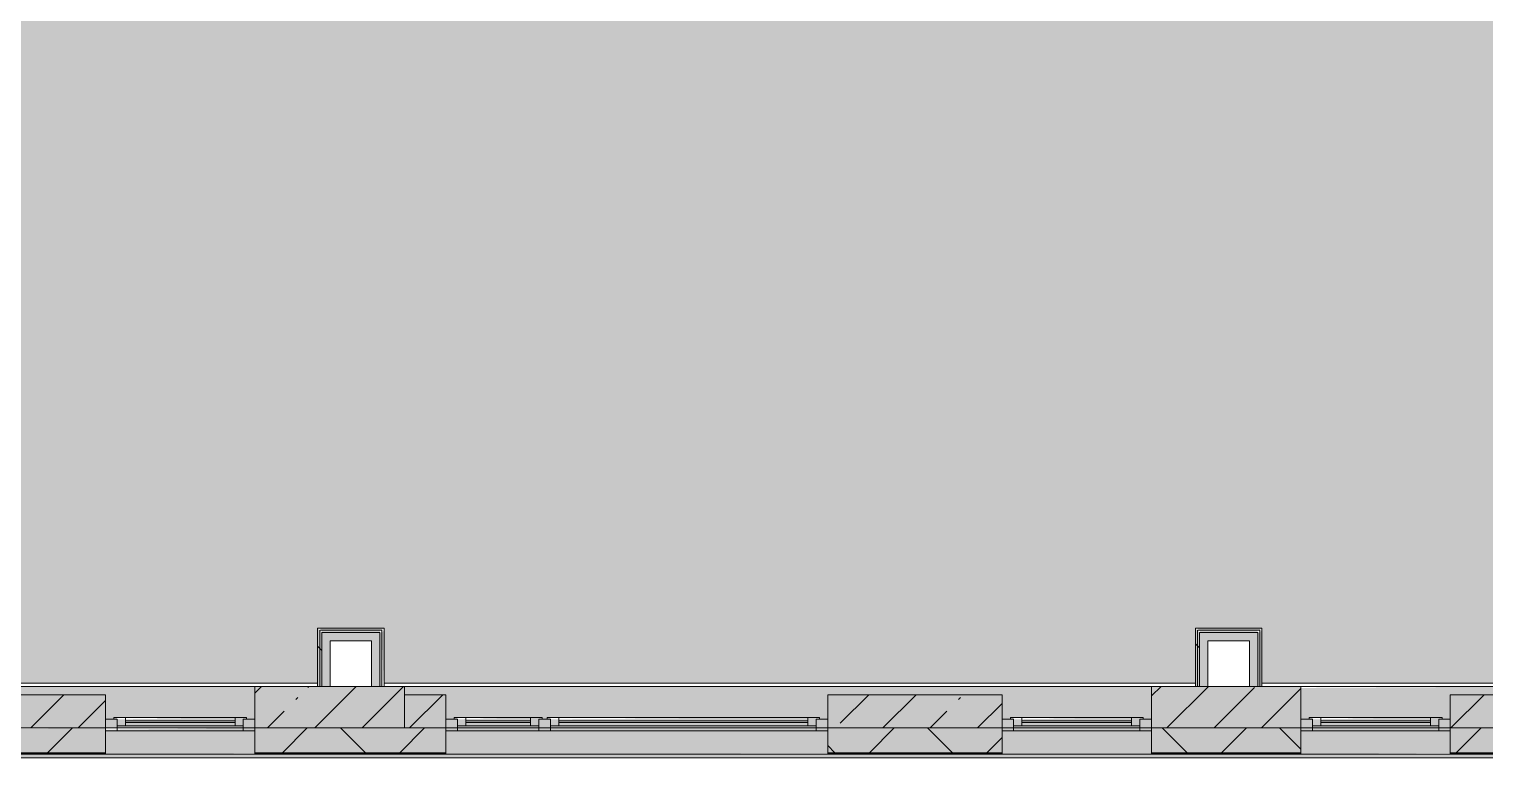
# Model space of a CAD drawing. Header units: millimetres. Extents: x -3817 to 677485, y -22715 to 103890.
# Drawn here: x -422.3 to -353.3, y -19606.1 to -19571.6 of the extents above; entities that cross this region are included whole.
import ezdxf

# ---------------------------------------------------------------- set-up
doc = ezdxf.new("R2010")
doc.units = ezdxf.units.MM
doc.layers.add('PDF _Геометрия', color=7, linetype='Continuous', true_color=0x1d1d1d)
doc.layers.add('PDF _Сплошная заливка', color=7, linetype='Continuous', true_color=0xffffff)

msp = doc.modelspace()

# ---------------------------------------------------------------- hatches: boundary and pattern name
at = {"layer": 'PDF _Сплошная заливка', "transparency": 33554559}
h = msp.add_hatch(color=256, dxfattribs=at)
h.paths.add_polyline_path([(-398.478, -19602.534), (-367, -19602.534), (-367, -19599.936), (-363.85, -19599.936), (-363.85, -19602.534), (-349.087, -19602.534), (-349.087, -19563.248), (-363.417, -19563.248), (-363.417, -19570.567), (-363.732, -19570.555), (-363.732, -19563.248), (-407.195, -19563.248), (-407.195, -19551.906), (-420.108, -19551.906), (-420.108, -19558.442), (-420.423, -19558.442), (-420.423, -19551.906), (-424.045, -19551.906), (-424.045, -19563.087), (-424.139, -19563.087), (-424.215, -19563.555), (-424.676, -19563.481), (-424.832, -19563.481), (-424.876, -19563.874), (-424.99, -19563.874), (-424.925, -19573.717), (-424.832, -19573.717), (-424.832, -19574.11), (-424.202, -19574.11), (-424.139, -19574.504), (-424.045, -19574.504), (-424.045, -19602.534), (-408.632, -19602.534), (-408.632, -19599.936), (-405.483, -19599.936), (-405.483, -19602.534), (-402.471, -19602.534)], flags=0)
h.paths.add_polyline_path([(-424.895, -19574.504), (-424.957, -19574.11), (-424.99, -19574.11), (-424.99, -19574.504)], flags=0)
h.paths.add_polyline_path([(-424.895, -19563.481), (-424.832, -19563.481), (-424.895, -19563.087), (-424.99, -19563.087), (-424.99, -19563.481)], flags=0)
for points in [[(-408.632, -19602.692), (-408.534, -19602.692), (-408.534, -19600.035), (-408.632, -19599.936), (-408.632, -19602.534)], [(-406.66, -19600.035), (-405.581, -19600.035), (-405.483, -19599.936), (-408.534, -19599.936), (-408.435, -19600.035), (-407.195, -19600.035)], [(-408.534, -19602.692), (-408.435, -19602.692), (-408.435, -19600.133), (-408.534, -19600.035), (-408.534, -19602.534)], [(-407.195, -19600.133), (-405.679, -19600.133), (-405.679, -19600.035), (-408.435, -19600.035), (-408.435, -19600.133), (-408.042, -19600.133)], [(-405.596, -19602.692), (-405.581, -19602.692), (-405.596, -19600.133), (-405.679, -19600.133), (-405.679, -19602.692)], [(-363.949, -19600.035), (-363.85, -19599.936), (-366.901, -19599.936), (-366.803, -19600.035), (-364.047, -19600.035)], [(-366.409, -19600.133), (-364.047, -19600.133), (-364.047, -19600.035), (-366.803, -19600.035), (-366.803, -19600.133), (-366.704, -19600.133)], [(-364.047, -19602.692), (-363.949, -19602.632), (-363.964, -19600.133), (-364.047, -19600.133), (-364.047, -19602.686)], [(-363.865, -19602.692), (-363.85, -19602.635), (-363.85, -19600.035), (-363.949, -19600.137), (-363.949, -19602.692)], [(-411.604, -19604.66), (-404.518, -19604.66), (-404.518, -19602.692), (-411.604, -19602.692), (-411.604, -19604.065)], [(-365.748, -19604.66), (-362, -19604.66), (-362, -19602.692), (-369.086, -19602.692), (-369.086, -19604.66)], [(-412.156, -19604.566), (-412.156, -19604.251), (-412.156, -19604.172), (-418.14, -19604.255), (-418.14, -19604.566), (-414.842, -19604.566)], [(-398.478, -19604.566), (-398.14, -19604.566), (-398.14, -19604.251), (-398.14, -19604.172), (-401.999, -19604.251), (-401.999, -19604.566), (-401.825, -19604.566)], [(-397.589, -19604.566), (-384.991, -19604.566), (-384.991, -19604.251), (-384.991, -19604.172), (-397.589, -19604.251)], [(-375.622, -19604.566), (-369.637, -19604.566), (-369.637, -19604.251), (-369.637, -19604.172), (-375.622, -19604.251)], [(-361.449, -19604.566), (-355.465, -19604.566), (-355.465, -19604.251), (-355.465, -19604.172), (-361.449, -19604.251)], [(-298.223, -19606.078), (-298.223, -19605.904), (-446.469, -19605.841), (-446.469, -19604.66), (-446.643, -19604.66), (-446.643, -19606.078), (-300.29, -19606.078)], [(-418.691, -19605.904), (-411.604, -19605.841), (-411.604, -19604.66), (-418.691, -19604.742), (-418.691, -19605.865)], [(-402.55, -19605.904), (-384.44, -19605.841), (-384.44, -19604.66), (-402.55, -19604.66), (-402.55, -19605.865)], [(-362, -19605.904), (-354.914, -19605.841), (-354.914, -19604.66), (-362, -19604.66), (-362, -19605.875)]]:
    msp.add_hatch(color=256, dxfattribs=at).paths.add_polyline_path(points)
at = {"layer": 'PDF _Сплошная заливка', "true_color": 0xe7e7e7, "transparency": 33554559}
for points in [[(-406.66, -19600.527), (-405.679, -19600.527), (-405.679, -19600.133), (-408.042, -19600.133), (-408.042, -19600.527), (-407.195, -19600.527)], [(-364.047, -19600.527), (-364.047, -19600.133), (-366.409, -19600.133), (-366.409, -19600.527), (-364.441, -19600.527)]]:
    msp.add_hatch(color=254, dxfattribs=at).paths.add_polyline_path(points)
at = {"layer": 'PDF _Сплошная заливка', "transparency": 33554559}
h = msp.add_hatch(color=256, dxfattribs=at)
h.paths.add_polyline_path([(-249.327, -19604.66), (-235.626, -19604.66), (-235.626, -19603.086), (-227.359, -19603.086), (-227.359, -19604.66), (-220.273, -19604.66), (-220.273, -19602.692), (-255.704, -19602.692), (-255.704, -19603.086), (-253.736, -19603.086), (-253.736, -19604.66), (-253.185, -19604.66)], flags=0)
h.paths.add_polyline_path([(-384.44, -19604.66), (-384.44, -19603.086), (-376.173, -19603.086), (-376.173, -19604.66), (-369.086, -19604.66), (-369.086, -19602.692), (-404.518, -19602.692), (-404.518, -19603.086), (-402.55, -19603.086), (-402.55, -19604.66), (-384.991, -19604.66)], flags=0)
h.paths.add_polyline_path([(-284.05, -19604.66), (-276.964, -19604.66), (-276.964, -19602.692), (-284.05, -19602.703), (-284.05, -19602.987), (-284.05, -19603.086), (-284.05, -19603.951)], flags=0)
h.paths.add_polyline_path([(-262.791, -19604.66), (-262.791, -19602.692), (-269.877, -19602.745), (-269.877, -19604.66), (-263.342, -19604.66)], flags=0)
h.paths.add_polyline_path([(-202.163, -19604.66), (-202.163, -19602.692), (-213.186, -19602.692), (-213.186, -19603.086), (-209.249, -19603.086), (-209.249, -19604.66), (-202.714, -19604.66)], flags=0)
h.paths.add_polyline_path([(-320.663, -19604.66), (-320.663, -19603.086), (-312.395, -19603.086), (-312.395, -19604.66), (-305.309, -19604.66), (-305.309, -19602.692), (-340.741, -19602.692), (-340.741, -19603.086), (-338.772, -19603.091), (-338.772, -19604.66), (-321.214, -19604.66)], flags=0)
h.paths.add_polyline_path([(-432.076, -19604.66), (-424.99, -19604.66), (-424.99, -19603.086), (-424.832, -19603.086), (-424.832, -19602.692), (-432.076, -19602.692), (-432.076, -19604.566)], flags=0)
h.paths.add_polyline_path([(-176.731, -19604.66), (-176.18, -19604.632), (-176.18, -19603.086), (-174.605, -19603.086), (-174.605, -19602.692), (-195.077, -19602.692), (-195.077, -19603.086), (-194.289, -19603.086), (-194.289, -19604.66), (-189.329, -19604.66)], flags=0)
h.paths.add_polyline_path([(-414.842, -19604.66), (-411.604, -19604.66), (-411.604, -19602.692), (-424.202, -19602.73), (-424.202, -19603.086), (-418.691, -19603.086), (-418.691, -19604.66), (-418.14, -19604.66)], flags=0)
h.paths.add_polyline_path([(-362, -19604.66), (-354.914, -19604.66), (-354.914, -19603.086), (-349.087, -19603.086), (-349.087, -19602.692), (-362, -19602.764), (-362, -19604.566)], flags=0)
h.paths.add_polyline_path([(-179.889, -19604.566), (-189.329, -19604.566), (-189.329, -19604.251), (-189.329, -19604.172), (-176.731, -19604.251), (-176.731, -19604.566)], flags=0)
h.paths.add_polyline_path([(-208.698, -19604.566), (-208.698, -19604.251), (-208.698, -19604.172), (-202.714, -19604.251), (-202.714, -19604.566)], flags=0)
h.paths.add_polyline_path([(-189.88, -19604.566), (-193.738, -19604.566), (-193.738, -19604.251), (-193.738, -19604.172), (-189.88, -19604.251), (-189.88, -19604.387)], flags=0)
h.paths.add_polyline_path([(-277.515, -19604.566), (-283.499, -19604.566), (-283.499, -19604.251), (-283.499, -19604.172), (-277.515, -19604.251)], flags=0)
h.paths.add_polyline_path([(-226.808, -19604.566), (-226.808, -19604.251), (-226.808, -19604.172), (-220.824, -19604.251), (-220.824, -19604.566)], flags=0)
h.paths.add_polyline_path([(-249.327, -19604.566), (-253.185, -19604.566), (-253.185, -19604.251), (-253.185, -19604.172), (-249.327, -19604.251)], flags=0)
h.paths.add_polyline_path([(-305.86, -19604.566), (-311.844, -19604.566), (-311.87, -19604.238), (-311.844, -19604.172), (-305.86, -19604.251), (-305.86, -19604.433)], flags=0)
h.paths.add_polyline_path([(-248.776, -19604.566), (-248.776, -19604.251), (-248.776, -19604.172), (-236.178, -19604.251), (-236.178, -19604.566)], flags=0)
h.paths.add_polyline_path([(-267.561, -19604.566), (-269.326, -19604.566), (-269.326, -19604.251), (-269.326, -19604.172), (-263.342, -19604.251), (-263.342, -19604.566)], flags=0)
h.paths.add_polyline_path([(-397.589, -19604.566), (-397.589, -19604.251), (-397.589, -19604.172), (-384.991, -19604.251), (-384.991, -19604.566)], flags=0)
h.paths.add_polyline_path([(-369.637, -19604.566), (-375.622, -19604.566), (-375.622, -19604.251), (-375.622, -19604.172), (-369.637, -19604.251)], flags=0)
h.paths.add_polyline_path([(-338.221, -19604.566), (-338.221, -19604.251), (-338.221, -19604.172), (-334.363, -19604.251), (-334.363, -19604.566), (-337.481, -19604.566)], flags=0)
h.paths.add_polyline_path([(-333.019, -19604.566), (-333.812, -19604.566), (-333.812, -19604.251), (-333.812, -19604.172), (-321.214, -19604.251), (-321.214, -19604.566)], flags=0)
h.paths.add_polyline_path([(-398.478, -19604.566), (-401.999, -19604.566), (-401.999, -19604.251), (-401.999, -19604.172), (-398.14, -19604.251), (-398.14, -19604.566)], flags=0)
h.paths.add_polyline_path([(-361.433, -19604.566), (-361.449, -19604.566), (-361.449, -19604.251), (-361.449, -19604.172), (-355.465, -19604.251), (-355.465, -19604.566)], flags=0)
h.paths.add_polyline_path([(-430.8, -19604.566), (-431.525, -19604.511), (-431.525, -19604.251), (-431.525, -19604.172), (-425.541, -19604.251), (-425.541, -19604.566), (-430.659, -19604.566)], flags=0)
h.paths.add_polyline_path([(-418.14, -19604.566), (-418.14, -19604.251), (-418.14, -19604.172), (-412.156, -19604.251), (-412.156, -19604.566), (-414.842, -19604.566)], flags=0)
h.paths.add_polyline_path([(-347.827, -19603.086), (-347.827, -19602.692), (-348.496, -19602.715), (-348.496, -19603.086)], flags=0)
h = msp.add_hatch(color=256, dxfattribs=at)
h.paths.add_polyline_path([(-269.877, -19604.66), (-269.877, -19603.086), (-276.964, -19603.086), (-276.964, -19604.66)], flags=0)
h.paths.add_polyline_path([(-286.806, -19604.66), (-284.05, -19604.66), (-284.05, -19603.086), (-286.806, -19603.086), (-286.806, -19604.03)], flags=0)
h.paths.add_polyline_path([(-209.249, -19604.66), (-209.249, -19603.086), (-213.186, -19603.086), (-213.186, -19604.66)], flags=0)
h.paths.add_polyline_path([(-227.359, -19604.66), (-227.359, -19603.086), (-235.626, -19603.086), (-235.626, -19604.66), (-234.832, -19604.66)], flags=0)
h.paths.add_polyline_path([(-424.99, -19604.66), (-418.691, -19604.66), (-418.691, -19603.086), (-424.99, -19603.086), (-424.99, -19604.454)], flags=0)
h.paths.add_polyline_path([(-402.55, -19604.66), (-402.55, -19603.086), (-404.518, -19603.086), (-404.518, -19604.66)], flags=0)
h.paths.add_polyline_path([(-174.605, -19604.66), (-174.605, -19603.086), (-176.18, -19603.157), (-176.18, -19604.66)], flags=0)
h.paths.add_polyline_path([(-255.704, -19604.66), (-253.736, -19604.66), (-253.736, -19603.086), (-255.704, -19603.086), (-255.704, -19603.951)], flags=0)
h.paths.add_polyline_path([(-338.772, -19604.66), (-338.772, -19603.086), (-340.741, -19603.086), (-340.741, -19604.66)], flags=0)
h.paths.add_polyline_path([(-347.827, -19604.66), (-347.827, -19603.086), (-354.914, -19603.086), (-354.914, -19604.66), (-349.384, -19604.66)], flags=0)
h.paths.add_polyline_path([(-194.289, -19604.66), (-194.289, -19603.086), (-195.077, -19603.086), (-195.077, -19604.66)], flags=0)
h.paths.add_polyline_path([(-376.173, -19604.66), (-376.173, -19603.086), (-384.44, -19603.086), (-384.44, -19604.66)], flags=0)
h.paths.add_polyline_path([(-320.663, -19604.66), (-312.395, -19604.66), (-312.395, -19603.086), (-320.663, -19603.086), (-320.663, -19603.993)], flags=0)
h = msp.add_hatch(color=256, dxfattribs=at)
h.paths.add_polyline_path([(-446.406, -19605.841), (-432.076, -19605.841), (-432.076, -19604.66), (-446.406, -19604.66)], flags=0)
h.paths.add_polyline_path([(-194.289, -19605.841), (-194.289, -19604.66), (-202.163, -19604.66), (-202.103, -19605.841)], flags=0)
h.paths.add_polyline_path([(-174.605, -19605.841), (-163.975, -19605.841), (-163.975, -19604.66), (-176.18, -19604.66), (-176.18, -19605.841)], flags=0)
h.paths.add_polyline_path([(-253.736, -19605.841), (-253.736, -19604.66), (-262.791, -19604.66), (-262.791, -19605.841)], flags=0)
h.paths.add_polyline_path([(-235.626, -19605.841), (-227.359, -19605.841), (-227.359, -19604.66), (-235.626, -19604.66), (-235.626, -19605.526)], flags=0)
h.paths.add_polyline_path([(-276.964, -19605.841), (-269.877, -19605.841), (-269.877, -19604.66), (-276.964, -19604.66), (-276.964, -19605.526)], flags=0)
h.paths.add_polyline_path([(-220.273, -19605.841), (-209.249, -19605.841), (-209.249, -19604.66), (-220.273, -19604.66), (-220.273, -19605.526)], flags=0)
h.paths.add_polyline_path([(-284.05, -19605.841), (-284.05, -19604.66), (-286.806, -19604.66), (-286.806, -19605.841)], flags=0)
h.paths.add_polyline_path([(-349.384, -19605.841), (-338.772, -19605.841), (-338.772, -19604.66), (-354.914, -19604.66), (-354.914, -19605.841)], flags=0)
h.paths.add_polyline_path([(-376.173, -19605.841), (-376.173, -19604.66), (-384.44, -19604.66), (-384.44, -19605.841)], flags=0)
h.paths.add_polyline_path([(-362, -19605.841), (-362, -19604.66), (-369.086, -19604.66), (-369.086, -19605.841), (-365.748, -19605.841)], flags=0)
h.paths.add_polyline_path([(-320.663, -19605.841), (-312.395, -19605.841), (-312.395, -19604.66), (-320.663, -19604.66), (-320.663, -19605.526)], flags=0)
h.paths.add_polyline_path([(-305.309, -19605.841), (-298.223, -19605.841), (-298.223, -19604.66), (-305.309, -19604.66), (-305.309, -19605.526)], flags=0)
h.paths.add_polyline_path([(-402.55, -19605.841), (-402.55, -19604.66), (-411.604, -19604.66), (-411.604, -19605.841)], flags=0)
h.paths.add_polyline_path([(-418.691, -19605.841), (-418.691, -19604.66), (-424.99, -19604.722), (-424.99, -19605.841)], flags=0)

# ---------------------------------------------------------------- linework, layer by layer
at = {"layer": 'PDF _Геометрия', "color": 7, "lineweight": 9}
for points in [[(-301.648, -19521.986), (-303.577, -19521.986), (-303.577, -19584.976), (-303.734, -19584.976), (-305.309, -19584.976), (-305.309, -19602.692), (-345.937, -19602.692), (-345.937, -19600.527), (-345.937, -19600.035), (-345.937, -19599.936), (-348.496, -19599.936), (-348.989, -19599.936), (-349.087, -19599.936), (-349.087, -19603.086), (-354.914, -19603.086), (-354.914, -19604.66), (-338.772, -19604.66), (-320.663, -19604.66)], [(-424.832, -19574.937), (-424.832, -19603.086), (-424.99, -19603.086), (-424.99, -19604.66), (-418.691, -19604.66), (-418.691, -19605.904), (-411.604, -19605.904), (-411.604, -19604.66), (-418.691, -19604.66), (-424.99, -19604.66), (-424.99, -19605.904), (-418.691, -19605.904), (-418.691, -19604.66), (-418.691, -19603.086), (-424.202, -19603.086), (-424.202, -19574.937)], [(-408.042, -19602.692), (-408.632, -19602.692), (-408.632, -19599.936), (-408.534, -19599.936), (-408.042, -19599.936), (-405.483, -19599.936), (-405.483, -19600.035), (-405.483, -19600.527), (-405.483, -19602.692), (-402.55, -19602.692), (-402.392, -19602.692), (-367, -19602.692)], [(-405.581, -19602.692), (-405.581, -19600.527), (-405.581, -19600.133), (-405.581, -19600.035), (-408.042, -19600.035), (-408.435, -19600.035), (-408.534, -19600.035), (-408.534, -19602.692)], [(-405.679, -19602.692), (-405.679, -19600.527), (-405.679, -19600.133), (-408.042, -19600.133), (-408.435, -19600.133), (-408.435, -19602.692)], [(-366.409, -19602.692), (-367, -19602.692), (-367, -19599.936), (-366.901, -19599.936), (-366.409, -19599.936), (-363.85, -19599.936), (-363.85, -19600.035), (-363.85, -19600.527), (-363.85, -19602.692), (-362, -19602.692), (-361.842, -19602.692), (-349.087, -19602.692)], [(-363.949, -19602.692), (-363.949, -19600.527), (-363.949, -19600.133), (-363.949, -19600.035), (-366.409, -19600.035), (-366.803, -19600.035), (-366.901, -19600.035), (-366.901, -19602.692)], [(-364.047, -19602.692), (-364.047, -19600.527), (-364.047, -19600.133), (-366.409, -19600.133), (-366.803, -19600.133), (-366.803, -19602.692)], [(-408.435, -19600.989), (-408.534, -19600.891), (-408.632, -19600.792)], [(-366.803, -19600.865), (-366.901, -19600.766), (-367, -19600.668)], [(-424.202, -19602.692), (-424.045, -19602.692), (-408.632, -19602.692)], [(-422.235, -19604.66), (-420.66, -19603.086)], [(-411.604, -19603.01), (-411.286, -19602.692)], [(-402.55, -19604.66), (-402.55, -19605.904), (-384.44, -19605.904), (-384.44, -19604.66), (-376.173, -19604.66), (-376.173, -19605.904), (-384.44, -19605.904), (-384.44, -19604.66), (-402.55, -19604.66), (-411.604, -19604.66), (-411.604, -19605.904), (-402.55, -19605.904), (-402.55, -19604.66), (-402.55, -19603.086), (-404.518, -19603.086)], [(-411.604, -19603.086), (-411.604, -19604.66), (-402.55, -19604.66), (-384.44, -19604.66)], [(-409.1, -19602.75), (-409.041, -19602.692)], [(-408.765, -19604.66), (-406.796, -19602.692)], [(-406.52, -19604.66), (-404.552, -19602.692)], [(-404.275, -19604.66), (-402.7, -19603.086)], [(-383.844, -19604.434), (-382.495, -19603.086)], [(-381.825, -19604.66), (-380.25, -19603.086)], [(-369.086, -19603.146), (-368.632, -19602.692)], [(-369.086, -19603.086), (-369.086, -19604.66), (-362, -19604.66), (-362, -19603.086)], [(-368.355, -19604.66), (-366.387, -19602.692)], [(-366.11, -19604.66), (-364.2, -19602.75)], [(-363.865, -19604.66), (-362, -19602.795)], [(-338.772, -19604.66), (-338.772, -19605.904), (-320.663, -19605.904), (-320.663, -19604.66), (-312.395, -19604.66), (-312.395, -19605.904), (-320.663, -19605.904), (-320.663, -19604.66), (-338.772, -19604.66), (-354.914, -19604.66), (-354.914, -19605.904), (-338.772, -19605.904), (-338.772, -19604.66), (-338.772, -19603.086), (-340.741, -19603.086)], [(-354.885, -19604.66), (-353.311, -19603.086)], [(-419.99, -19604.66), (-418.691, -19603.361)], [(-409.661, -19603.312), (-409.568, -19603.218)], [(-378.232, -19603.312), (-378.138, -19603.218)], [(-377.335, -19604.66), (-376.173, -19603.498)], [(-418.14, -19604.251), (-418.691, -19604.251)], [(-418.297, -19604.172), (-411.998, -19604.172)], [(-417.746, -19604.172), (-417.746, -19604.566)], [(-417.746, -19604.33), (-412.549, -19604.33)], [(-412.549, -19604.408), (-417.746, -19604.408)], [(-412.549, -19604.172), (-412.549, -19604.566)], [(-411.604, -19604.251), (-412.156, -19604.251)], [(-411.01, -19604.66), (-410.223, -19603.873)], [(-401.999, -19604.251), (-402.55, -19604.251)], [(-402.156, -19604.172), (-397.983, -19604.172)], [(-401.605, -19604.172), (-401.605, -19604.566)], [(-401.605, -19604.33), (-398.534, -19604.33)], [(-398.534, -19604.408), (-401.605, -19604.408)], [(-398.534, -19604.172), (-398.534, -19604.566)], [(-397.747, -19604.172), (-384.834, -19604.172)], [(-397.196, -19604.172), (-397.196, -19604.566)], [(-397.196, -19604.33), (-385.385, -19604.33)], [(-385.385, -19604.408), (-397.196, -19604.408)], [(-385.385, -19604.172), (-385.385, -19604.566)], [(-384.44, -19604.251), (-384.991, -19604.251)], [(-379.58, -19604.66), (-378.793, -19603.873)], [(-375.622, -19604.251), (-376.173, -19604.251)], [(-375.779, -19604.172), (-369.48, -19604.172)], [(-375.228, -19604.172), (-375.228, -19604.566)], [(-375.228, -19604.33), (-370.031, -19604.33)], [(-370.031, -19604.408), (-375.228, -19604.408)], [(-370.031, -19604.172), (-370.031, -19604.566)], [(-369.086, -19604.251), (-369.637, -19604.251)], [(-361.449, -19604.251), (-362, -19604.251)], [(-361.606, -19604.172), (-355.307, -19604.172)], [(-361.055, -19604.172), (-361.055, -19604.566)], [(-361.055, -19604.33), (-355.858, -19604.33)], [(-355.858, -19604.408), (-361.055, -19604.408)], [(-355.858, -19604.172), (-355.858, -19604.566)], [(-354.914, -19604.251), (-355.465, -19604.251)], [(-421.439, -19605.841), (-420.258, -19604.66)], [(-411.604, -19604.66), (-418.691, -19604.66)], [(-418.691, -19604.802), (-411.604, -19604.802)], [(-410.304, -19605.841), (-409.123, -19604.66)], [(-406.367, -19605.841), (-407.548, -19604.66)], [(-404.736, -19605.841), (-403.555, -19604.66)], [(-402.55, -19604.802), (-384.44, -19604.802)], [(-384.991, -19604.802), (-401.999, -19604.802)], [(-382.466, -19605.841), (-381.285, -19604.66)], [(-378.529, -19605.841), (-379.71, -19604.66)], [(-376.898, -19605.841), (-376.173, -19605.116)], [(-369.086, -19604.66), (-376.173, -19604.66)], [(-376.173, -19604.802), (-369.086, -19604.802)], [(-367.394, -19605.841), (-368.575, -19604.66)], [(-365.763, -19605.841), (-364.582, -19604.66)], [(-362, -19605.668), (-363.007, -19604.66)], [(-354.914, -19604.66), (-362, -19604.66)], [(-362, -19604.802), (-354.914, -19604.802)], [(-354.628, -19605.841), (-353.447, -19604.66)], [(-424.99, -19605.841), (-418.691, -19605.841)], [(-424.99, -19605.865), (-418.691, -19605.865)], [(-411.604, -19605.841), (-402.55, -19605.841)], [(-411.604, -19605.865), (-402.55, -19605.865)], [(-384.097, -19605.841), (-384.44, -19605.498)], [(-384.44, -19605.841), (-376.173, -19605.841)], [(-384.44, -19605.865), (-376.173, -19605.865)], [(-369.086, -19605.841), (-362, -19605.841)], [(-369.086, -19605.865), (-362, -19605.865)], [(-354.914, -19605.841), (-338.772, -19605.841)], [(-354.914, -19605.865), (-338.772, -19605.865)], [(-298.223, -19606.078), (-446.643, -19606.078), (-298.223, -19606.078)]]:
    msp.add_lwpolyline(points, dxfattribs=at)
at = {"layer": 'PDF _Геометрия', "color": 253, "lineweight": 9, "true_color": 0xaaaaaa}
for points in [[(-424.139, -19574.504), (-424.045, -19574.504), (-424.045, -19602.534), (-411.762, -19602.534), (-408.632, -19602.534), (-408.632, -19599.936), (-405.483, -19599.936), (-405.483, -19602.534), (-402.471, -19602.534), (-367, -19602.534), (-367, -19599.936), (-363.85, -19599.936), (-363.85, -19602.534), (-349.087, -19602.534), (-349.087, -19563.248), (-363.417, -19563.248)], [(-424.202, -19602.692), (-408.632, -19602.692)], [(-408.042, -19602.692), (-406.073, -19602.692)], [(-405.498, -19602.692), (-367, -19602.692)], [(-366.409, -19602.692), (-364.441, -19602.692)], [(-363.865, -19602.692), (-349.074, -19602.692)]]:
    msp.add_lwpolyline(points, dxfattribs=at)
at = {"layer": 'PDF _Геометрия', "color": 7, "lineweight": 9}
for points in [[(-406.073, -19602.692), (-406.073, -19600.527), (-408.042, -19600.527), (-408.042, -19602.692)], [(-364.441, -19602.692), (-364.441, -19600.527), (-366.409, -19600.527), (-366.409, -19602.692)], [(-404.518, -19602.692), (-411.604, -19602.692), (-411.604, -19604.66), (-404.518, -19604.66)], [(-376.173, -19604.66), (-376.173, -19603.086), (-384.44, -19603.086), (-384.44, -19604.66)], [(-362, -19602.692), (-369.086, -19602.692), (-369.086, -19604.66), (-362, -19604.66)], [(-418.691, -19604.802), (-418.691, -19604.251), (-418.14, -19604.251), (-418.14, -19604.802)], [(-411.998, -19604.172), (-418.297, -19604.172), (-418.297, -19604.251), (-418.14, -19604.251), (-418.14, -19604.566), (-412.156, -19604.566), (-412.156, -19604.251), (-411.998, -19604.251)], [(-412.156, -19604.802), (-412.156, -19604.251), (-411.604, -19604.251), (-411.604, -19604.802)], [(-402.55, -19604.802), (-402.55, -19604.251), (-401.999, -19604.251), (-401.999, -19604.802)], [(-397.983, -19604.172), (-402.156, -19604.172), (-402.156, -19604.251), (-401.999, -19604.251), (-401.999, -19604.566), (-398.14, -19604.566), (-398.14, -19604.251), (-397.983, -19604.251)], [(-398.14, -19604.802), (-398.14, -19604.251), (-397.589, -19604.251), (-397.589, -19604.802)], [(-398.14, -19604.251), (-397.589, -19604.251)], [(-384.834, -19604.172), (-397.747, -19604.172), (-397.747, -19604.251), (-397.589, -19604.251), (-397.589, -19604.566), (-384.991, -19604.566), (-384.991, -19604.251), (-384.834, -19604.251)], [(-384.991, -19604.802), (-384.991, -19604.251), (-384.44, -19604.251), (-384.44, -19604.802)], [(-376.173, -19604.802), (-376.173, -19604.251), (-375.622, -19604.251), (-375.622, -19604.802)], [(-369.48, -19604.172), (-375.779, -19604.172), (-375.779, -19604.251), (-375.622, -19604.251), (-375.622, -19604.566), (-369.637, -19604.566), (-369.637, -19604.251), (-369.48, -19604.251)], [(-369.637, -19604.802), (-369.637, -19604.251), (-369.086, -19604.251), (-369.086, -19604.802)], [(-362, -19604.802), (-362, -19604.251), (-361.449, -19604.251), (-361.449, -19604.802)], [(-355.307, -19604.172), (-361.606, -19604.172), (-361.606, -19604.251), (-361.449, -19604.251), (-361.449, -19604.566), (-355.465, -19604.566), (-355.465, -19604.251), (-355.307, -19604.251)], [(-355.465, -19604.802), (-355.465, -19604.251), (-354.914, -19604.251), (-354.914, -19604.802)], [(-376.173, -19605.904), (-376.173, -19604.66), (-369.086, -19604.66), (-369.086, -19605.904)], [(-369.086, -19604.66), (-369.086, -19605.904), (-362, -19605.904), (-362, -19604.66)], [(-362, -19605.904), (-362, -19604.66), (-354.914, -19604.66), (-354.914, -19605.904)]]:
    msp.add_lwpolyline(points, close=True, dxfattribs=at)
at = {"layer": 'PDF _Сплошная заливка', "color": 254, "lineweight": 60, "true_color": 0xe7e7e7, "transparency": 33554559}
for points in [[(-408.042, -19602.692), (-408.042, -19600.133), (-408.435, -19602.692), (-408.435, -19600.133)], [(-366.409, -19602.692), (-366.409, -19600.133), (-366.803, -19602.692), (-366.803, -19600.133)], [(-405.679, -19602.692), (-405.679, -19600.527), (-406.073, -19602.692), (-406.073, -19600.527)], [(-364.047, -19602.692), (-364.047, -19600.527), (-364.441, -19602.692), (-364.441, -19600.527)]]:
    msp.add_solid(points, dxfattribs=at)
at = {"layer": 'PDF _Сплошная заливка', "lineweight": 60, "transparency": 33554559}
for points in [[(-405.483, -19602.692), (-405.483, -19600.035), (-405.498, -19602.692), (-405.581, -19600.137)], [(-366.901, -19602.692), (-366.901, -19600.035), (-367, -19602.692), (-367, -19599.936)], [(-366.803, -19602.692), (-366.803, -19600.133), (-366.901, -19602.692), (-366.901, -19600.035)], [(-369.086, -19605.904), (-369.086, -19604.66), (-376.173, -19605.904), (-376.173, -19604.66)], [(-418.691, -19605.904), (-418.691, -19605.865), (-424.99, -19605.904)], [(-402.55, -19605.904), (-402.55, -19605.865), (-411.604, -19605.904)], [(-362, -19605.904), (-362, -19605.865), (-365.748, -19605.904)]]:
    msp.add_solid(points, dxfattribs=at)

doc.saveas('drawing.dxf')
